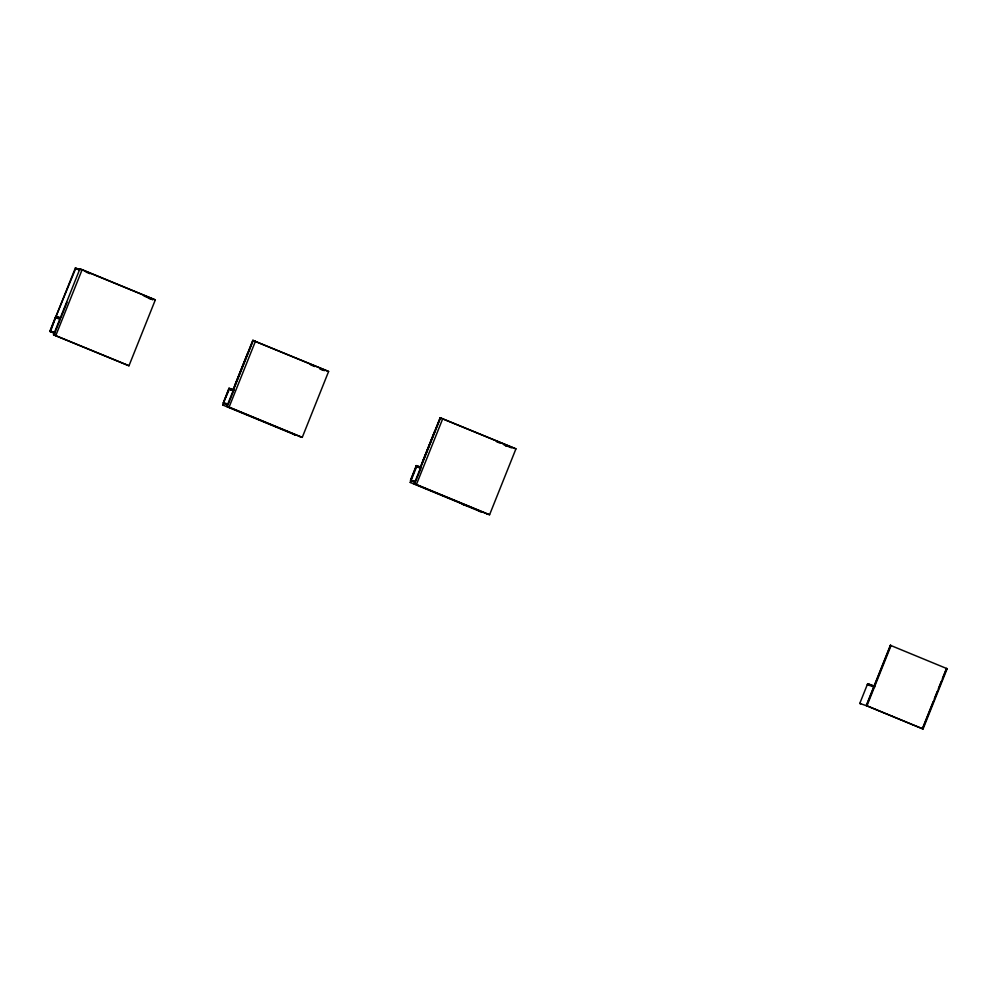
<?xml version="1.0" encoding="UTF-8"?>
<svg xmlns="http://www.w3.org/2000/svg" width="997" height="997" viewBox="0 0 997 997"><rect width="100%" height="100%" fill="white"/><g stroke="black" fill="none" stroke-linecap="round" stroke-linejoin="round"><path stroke-width="1.5" d="M54.91 333.484L49.85 331.39L55.695 316.647L60.206 318.155M54.299 332.923L49.975 331.49L55.695 317.196M55.882 316.722L75.361 268.019L79.685 269.452M50.61 331.191L55.496 317.682L60.256 319.289L54.935 332.624L50.162 331.016L52.891 332.138M75.049 270.087L56.081 316.236L60.842 317.856L67.011 302.403M53.551 334.793L79.897 268.916L82.14 269.664L155.32 299.898L128.974 365.762L53.551 334.793L128.974 365.762M55.795 335.54L82.14 269.664M233.51 389.74L228.986 388.244L223.34 403.05M228.986 388.793L223.278 403.087L227.59 404.508M294.576 434.667L222.917 405.081L223.664 403.212L228.139 405.044M223.851 403.274L222.917 405.081M228.699 390.787L223.465 402.601L228.226 404.221L233.56 390.886L228.824 388.793M299.823 436.549L302.265 437.359L328.611 371.482L252.802 340.376L233.111 389.615L234.332 390.114M233.31 389.677L253.001 340.451M300.022 436.611L226.855 406.377L253.201 340.513M226.855 406.377L229.098 407.125L255.444 341.261M415.462 482.436L410.465 480.367L416.31 465.624L420.821 467.119M414.914 481.9L410.59 480.467L416.31 466.172M464.727 504.956L410.241 482.461L410.988 480.591M411.761 478.834L416.023 468.166M411.175 480.654L410.241 482.461M420.435 466.995L440.126 417.768L515.935 448.862L489.589 514.739L487.147 513.929M420.634 467.057L440.325 417.83M487.346 513.991L414.166 483.769L440.512 417.893M411.225 480.168L415.55 481.601L420.884 468.266L416.123 466.658M414.166 483.769L416.422 484.505L442.768 418.64M860.66 703.795L859.775 703.433L867.664 683.705L874.045 685.924M866.941 705.801L891.056 645.533L890.371 645.308L866.268 705.577L868.163 706.35M890.57 645.371L866.455 705.639L923.048 728.981L947.15 668.713L890.371 645.308M922.935 727.312L933.267 701.489M934.413 698.623L937.28 691.444M938.439 688.578L941.305 681.4M942.452 678.533L946.465 668.489L947.15 668.713M922.561 728.819L946.664 668.551M873.958 686.422L874.17 686.16A1.982 0.785 -67.6 0 1 874.818 685.824L874.868 685.836M873.646 685.973L874.232 686.248M155.32 299.898L79.897 268.916M148.528 298.253L152.853 299.686L143.917 295.984M328.611 371.482L252.802 340.376M320.124 369.139L324.449 370.572L320.261 368.84M247.518 353.611L235.255 384.281M515.935 448.862L440.126 417.768M505.504 445.908L506.04 446.058M511.573 447.89L503.398 444.5M434.842 430.991L422.566 461.661M55.496 317.133L60.019 318.629M233.31 390.226L228.799 388.718L233.111 390.488M228.799 389.266L233.124 390.699M416.123 466.11L420.634 467.605M293.791 434.405L295.212 434.916M296.109 435.315L294.763 434.729M468.902 506.376L462.209 504.158M478.934 511.075L480.342 511.573M481.252 511.972L462.807 504.357M859.775 703.433L867.141 705.938M868.599 706.524L870.306 707.234M870.755 707.421L872.462 708.119M872.898 708.306L874.606 709.004M875.042 709.191L876.749 709.889M877.186 710.076L878.893 710.786M879.342 710.961L881.049 711.671M881.485 711.846L883.192 712.556M883.629 712.73L885.336 713.441M885.772 713.628L887.48 714.326M887.928 714.513L889.636 715.21M890.072 715.397L892.116 716.245M901.973 720.308L891.929 716.182M902.41 720.495L912.267 724.57M912.704 724.744L923.048 728.981M86.054 272.081L89.892 273.677M310.503 364.802L314.691 366.535M496.431 441.621L500.619 443.341M75.361 268.019L79.187 269.601M79.934 270.112L75.61 268.679M228.986 388.244L233.273 390.014M416.31 465.624L419.164 466.808M229.098 407.125L302.265 437.359M416.422 484.505L489.589 514.739M867.664 683.705L874.568 686.547M874.643 687.17L867.29 684.665L868.163 685.026"/></g></svg>
